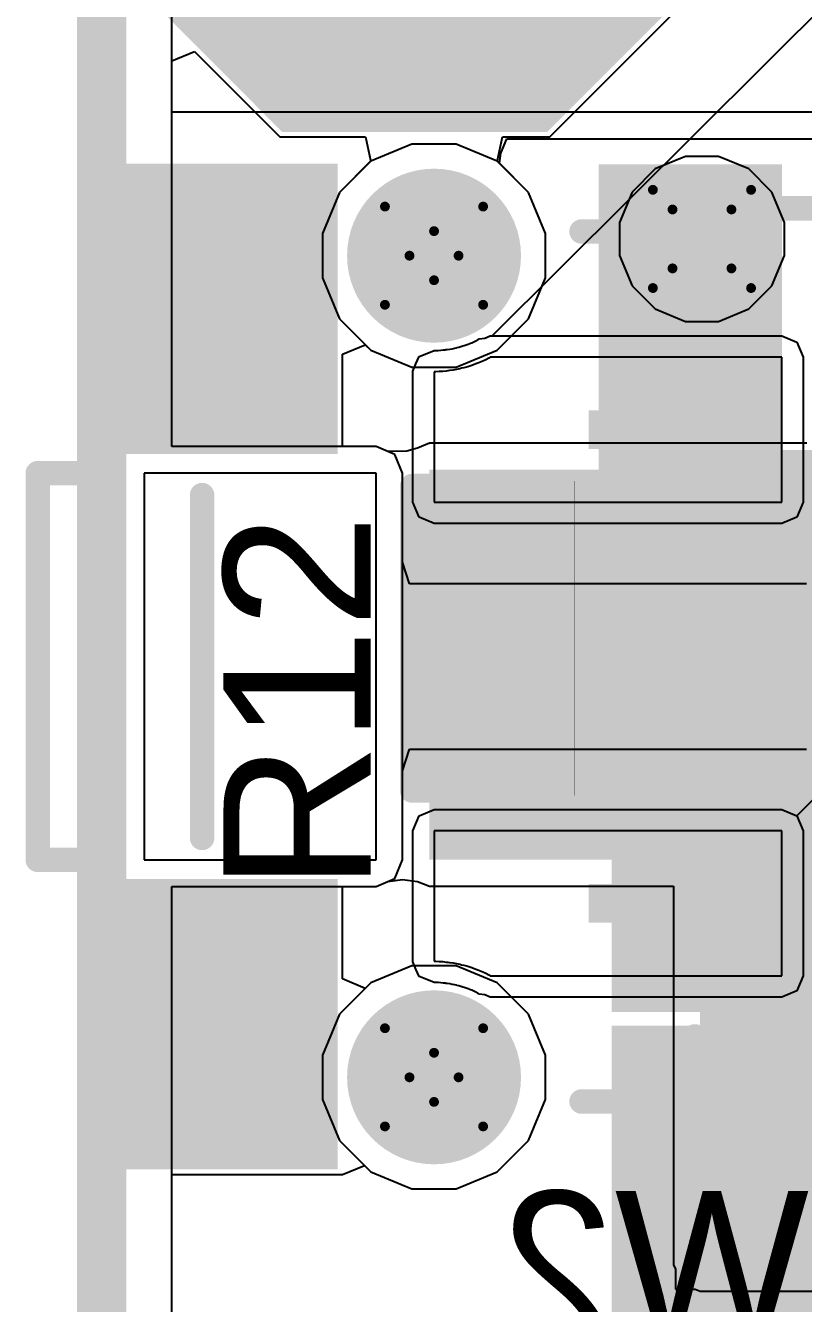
# Model space of a CAD drawing. Header units: inches. Extents: x -22 to 5433, y -13 to 5447.
# Drawn here: x -21.85 to -17.83, y 12.71 to 19.32 of the extents above; entities that cross this region are included whole.
import ezdxf

# ---------------------------------------------------------------- set-up
doc = ezdxf.new("R2010")
doc.units = ezdxf.units.IN
for name, color, linetype in [('Board_outline', 216, 'Continuous'), ('Bottom Layer', 5, 'Continuous'), ('Bottom Overlay', 54, 'Continuous'), ('Bottom Paste', 16, 'Continuous'), ('Bottom Solder', 6, 'Continuous'), ('Drill Drawing', 1, 'Continuous'), ('Ground', 16, 'Continuous'), ('Keep-Out Layer', 6, 'Continuous'), ('Multi-Layer', 9, 'Continuous'), ('Pad Holes', 156, 'Continuous'), ('Power', 76, 'Continuous'), ('Top Layer', 1, 'Continuous'), ('Top Overlay', 2, 'Continuous'), ('Top Paste', 8, 'Continuous'), ('Top Solder', 216, 'Continuous'), ('Via Holes', 16, 'Continuous')]:
    doc.layers.add(name, color=color, linetype=linetype)
doc.styles.add('Arial', font='', dxfattribs={"height": 0.2})
doc.styles.get('Arial').set_extended_font_data('Arial')

msp = doc.modelspace()

# ---------------------------------------------------------------- hatches: boundary and pattern name
at = {"layer": 'Bottom Layer'}
for points in [[(-19.2036, 21.4088), (-20.4736, 21.4088), (-21.1086, 20.7738), (-21.1086, 19.5038), (-20.4736, 18.8688), (-19.2036, 18.8688), (-18.5686, 19.5038), (-18.5686, 20.7738)], [(-18.8861, 16.8517), (-17.9387, 16.8517), (-17.9387, 18.5989), (-18.8861, 18.5989)], [(-21.2387, 17.2017), (-21.2387, 18.5017), (-20.3387, 18.5017), (-20.3387, 17.2017)], [(-18.9387, 17.1267), (-18.9387, 17.3267), (-18.7387, 17.3267), (-18.7387, 17.1267)], [(-18.9387, 17.1267), (-18.9387, 17.3267), (-18.7387, 17.3267), (-18.7387, 17.1267)], [(-19.7387, 15.7017), (-19.7387, 16.3017), (-17.9387, 16.3017), (-17.9387, 15.7017)], [(-18.9387, 14.6767), (-18.9387, 14.8767), (-18.7387, 14.8767), (-18.7387, 14.6767)], [(-18.9387, 14.6767), (-18.9387, 14.8767), (-18.7387, 14.8767), (-18.7387, 14.6767)], [(-20.3387, 14.8017), (-20.3387, 13.5017), (-21.2387, 13.5017), (-21.2387, 14.8017)]]:
    msp.add_hatch(color=5, dxfattribs=at).paths.add_polyline_path(points)
h = msp.add_hatch(color=5, dxfattribs=at)
edge = h.paths.add_edge_path()
edge.add_arc((-18.3524, 18.2134), 0.3, 0, 360)
at = {"layer": 'Bottom Paste'}
for points in [[(-21.2387, 17.2017), (-21.2387, 18.5017), (-20.3387, 18.5017), (-20.3387, 17.2017)], [(-19.7387, 15.7017), (-19.7387, 16.3017), (-17.9387, 16.3017), (-17.9387, 15.7017)], [(-20.3387, 14.8017), (-20.3387, 13.5017), (-21.2387, 13.5017), (-21.2387, 14.8017)]]:
    msp.add_hatch(color=16, dxfattribs=at).paths.add_polyline_path(points)
at = {"layer": 'Bottom Solder'}
for points in [[(-19.1528, 21.5104), (-20.5244, 21.5104), (-21.2102, 20.8246), (-21.2102, 19.453), (-20.5244, 18.7672), (-19.1528, 18.7672), (-18.467, 19.453), (-18.467, 20.8246)], [(-21.3403, 17.1001), (-21.3403, 18.6033), (-20.2371, 18.6033), (-20.2371, 17.1001)], [(-19.8403, 15.6001), (-19.8403, 16.4033), (-17.8371, 16.4033), (-17.8371, 15.6001)], [(-20.2371, 14.9033), (-20.2371, 13.4001), (-21.3403, 13.4001), (-21.3403, 14.9033)]]:
    msp.add_hatch(color=6, dxfattribs=at).paths.add_polyline_path(points)
h = msp.add_hatch(color=6, dxfattribs=at)
edge = h.paths.add_edge_path()
edge.add_arc((-19.7387, 18.1267), 0.1016, 0, 360)
h = msp.add_hatch(color=6, dxfattribs=at)
edge = h.paths.add_edge_path()
edge.add_arc((-19.7387, 13.8767), 0.1016, 0, 360)
at = {"layer": 'Ground'}
msp.add_hatch(color=16, dxfattribs=at).paths.add_polyline_path([(-19.2036, 21.4088), (-20.4736, 21.4088), (-21.1086, 20.7738), (-21.1086, 19.5038), (-20.4736, 18.8688), (-19.2036, 18.8688), (-18.5686, 19.5038), (-18.5686, 20.7738)])
h = msp.add_hatch(color=16, dxfattribs=at)
edge = h.paths.add_edge_path()
edge.add_arc((-18.3524, 18.2134), 0.3, 0, 360)
at = {"layer": 'Multi-Layer'}
msp.add_hatch(color=9, dxfattribs=at).paths.add_polyline_path([(-19.2036, 21.4088), (-20.4736, 21.4088), (-21.1086, 20.7738), (-21.1086, 19.5038), (-20.4736, 18.8688), (-19.2036, 18.8688), (-18.5686, 19.5038), (-18.5686, 20.7738)])
at = {"layer": 'Pad Holes'}
h = msp.add_hatch(color=7, dxfattribs=at)
edge = h.paths.add_edge_path()
edge.add_arc((-19.7387, 18.1267), 0.45, 0, 360)
h = msp.add_hatch(color=7, dxfattribs=at)
edge = h.paths.add_edge_path()
edge.add_arc((-19.7387, 13.8767), 0.45, 0, 360)
at = {"layer": 'Power'}
msp.add_hatch(color=76, dxfattribs=at).paths.add_polyline_path([(-19.2036, 21.4088), (-20.4736, 21.4088), (-21.1086, 20.7738), (-21.1086, 19.5038), (-20.4736, 18.8688), (-19.2036, 18.8688), (-18.5686, 19.5038), (-18.5686, 20.7738)])
h = msp.add_hatch(color=76, dxfattribs=at)
edge = h.paths.add_edge_path()
edge.add_arc((-18.3524, 18.2134), 0.3, 0, 360)
at = {"layer": 'Top Layer'}
for points in [[(-19.2036, 21.4088), (-20.4736, 21.4088), (-21.1086, 20.7738), (-21.1086, 19.5038), (-20.4736, 18.8688), (-19.2036, 18.8688), (-18.5686, 19.5038), (-18.5686, 20.7738)], [(-19.763, 16.0992), (-17.4195, 16.0992), (-17.4195, 17.0192), (-19.763, 17.0192)], [(-18.2395, 17.0192), (-17.4195, 17.0192), (-17.4195, 16.0992), (-18.2395, 16.0992)], [(-19.128, 16.3888), (-19.763, 16.3888), (-19.763, 16.846), (-19.128, 16.846)], [(-19.763, 15.0024), (-17.5632, 15.0024), (-17.5632, 15.9062), (-19.763, 15.9062)], [(-19.128, 15.449), (-19.763, 15.449), (-19.763, 15.9062), (-19.128, 15.9062)], [(-18.3625, 12.9074), (-17.5632, 12.9074), (-17.5632, 15.4524), (-18.3625, 15.4524)], [(-17.5625, 14.5524), (-18.3625, 14.5524), (-18.3625, 15.4524), (-17.5625, 15.4524)], [(-17.5632, 12.9074), (-18.3632, 12.9074), (-18.3632, 13.8074), (-17.5632, 13.8074)]]:
    msp.add_hatch(color=1, dxfattribs=at).paths.add_polyline_path(points)
h = msp.add_hatch(color=1, dxfattribs=at)
edge = h.paths.add_edge_path()
edge.add_arc((-18.3524, 18.2134), 0.3, 0, 360)
at = {"layer": 'Top Overlay'}
for points in [[(-18.8195, 15.485), (-17.7273, 15.485), (-17.7273, 15.7898), (-18.8195, 15.7898)], [(-18.8195, 14.4944), (-18.3877, 14.4944), (-18.3877, 15.5104), (-18.8195, 15.5104)], [(-18.8195, 14.215), (-17.7273, 14.215), (-17.7273, 14.5198), (-18.8195, 14.5198)], [(-18.8195, 13.8388), (-17.7273, 13.8388), (-17.7273, 14.1436), (-18.8195, 14.1436)], [(-18.8195, 12.8482), (-18.3877, 12.8482), (-18.3877, 13.8642), (-18.8195, 13.8642)], [(-18.8195, 12.5688), (-17.7273, 12.5688), (-17.7273, 12.8736), (-18.8195, 12.8736)]]:
    msp.add_hatch(color=2, dxfattribs=at).paths.add_polyline_path(points)
at = {"layer": 'Top Paste'}
for points in [[(-18.2395, 17.0192), (-17.4195, 17.0192), (-17.4195, 16.0992), (-18.2395, 16.0992)], [(-19.128, 16.3888), (-19.763, 16.3888), (-19.763, 16.846), (-19.128, 16.846)], [(-19.128, 15.449), (-19.763, 15.449), (-19.763, 15.9062), (-19.128, 15.9062)], [(-17.5625, 14.5524), (-18.3625, 14.5524), (-18.3625, 15.4524), (-17.5625, 15.4524)], [(-17.5632, 12.9074), (-18.3632, 12.9074), (-18.3632, 13.8074), (-17.5632, 13.8074)]]:
    msp.add_hatch(color=8, dxfattribs=at).paths.add_polyline_path(points)
at = {"layer": 'Top Solder'}
for points in [[(-19.1528, 21.5104), (-20.5244, 21.5104), (-21.2102, 20.8246), (-21.2102, 19.453), (-20.5244, 18.7672), (-19.1528, 18.7672), (-18.467, 19.453), (-18.467, 20.8246)], [(-18.3411, 17.1208), (-17.3179, 17.1208), (-17.3179, 15.9976), (-18.3411, 15.9976)], [(-19.073, 16.3338), (-19.818, 16.3338), (-19.818, 16.901), (-19.073, 16.901)], [(-19.073, 15.394), (-19.818, 15.394), (-19.818, 15.9612), (-19.073, 15.9612)], [(-17.5075, 14.4974), (-18.4175, 14.4974), (-18.4175, 15.5074), (-17.5075, 15.5074)], [(-17.5082, 12.8524), (-18.4182, 12.8524), (-18.4182, 13.8624), (-17.5082, 13.8624)]]:
    msp.add_hatch(color=216, dxfattribs=at).paths.add_polyline_path(points)
h = msp.add_hatch(color=216, dxfattribs=at)
edge = h.paths.add_edge_path()
edge.add_arc((-19.7387, 18.1267), 0.1016, 0, 360)
h = msp.add_hatch(color=216, dxfattribs=at)
edge = h.paths.add_edge_path()
edge.add_arc((-19.7387, 13.8767), 0.1016, 0, 360)
at = {"layer": 'Via Holes'}
h = msp.add_hatch(color=7, dxfattribs=at)
edge = h.paths.add_edge_path()
edge.add_arc((-18.3524, 18.2134), 0.15, 0, 360)

# ---------------------------------------------------------------- linework, layer by layer
at = {"layer": 'Board_outline'}
msp.add_lwpolyline([(-21.4584, -2.0049, 0.254, 0.254, 0), (-21.4584, 32.9924, 0.254, 0.254, 0)], format="xyseb", dxfattribs=at)
msp.add_lwpolyline([(-21.4584, -2.0049, 0.254, 0.254, 0), (-21.4584, 32.9924, 0.254, 0.254, 0)], format="xyseb", dxfattribs=at)
at = {"layer": 'Bottom Layer'}
for p, q in [((-21.0958, 18.8688), (-21.0958, 21.7644)), ((-16.8816, 18.8688), (-21.0958, 18.8688)), ((-19.3936, 18.6577), (-19.3615, 18.7314)), ((-19.3615, 18.7314), (-17.0191, 18.7314)), ((-19.4004, 18.6044), (-19.3936, 18.6577)), ((-19.2496, 18.4535), (-19.4004, 18.6044)), ((-19.1617, 18.2415), (-19.2496, 18.4535)), ((-19.1617, 18.0119), (-19.1617, 18.2415)), ((-19.2496, 17.7998), (-19.1617, 18.0119)), ((-19.4119, 17.6375), (-19.2496, 17.7998)), ((-20.2117, 17.6177), (-20.0944, 17.6664)), ((-20.0944, 17.6664), (-20.0656, 17.6375)), ((-20.2117, 17.1391), (-20.2117, 17.6177)), ((-20.0656, 17.6375), (-19.8535, 17.5497)), ((-19.624, 17.5497), (-19.4119, 17.6375)), ((-19.4712, 17.5887), (-19.487, 17.581)), ((-19.4558, 17.5972), (-19.4712, 17.5887)), ((-19.4483, 17.6017), (-19.4558, 17.5972)), ((-19.4387, 17.6017), (-19.4483, 17.6017)), ((-17.9387, 17.6017), (-19.4387, 17.6017)), ((-17.9387, 16.8517), (-17.9387, 17.6017)), ((-19.8535, 17.5497), (-19.624, 17.5497)), ((-19.7298, 17.5265), (-19.7387, 17.5267)), ((-19.7387, 17.5267), (-19.7387, 16.8517)), ((-19.7118, 17.5269), (-19.7298, 17.5265)), ((-19.6939, 17.5281), (-19.7118, 17.5269)), ((-19.6761, 17.5302), (-19.6939, 17.5281)), ((-19.6673, 17.5316), (-19.6761, 17.5302)), ((-19.6583, 17.5324), (-19.6673, 17.5316)), ((-19.6673, 17.5316), (-19.6673, 17.5316)), ((-19.6403, 17.5347), (-19.6583, 17.5324)), ((-19.6225, 17.5379), (-19.6403, 17.5347)), ((-19.6049, 17.542), (-19.6225, 17.5379)), ((-19.5961, 17.5443), (-19.6049, 17.542)), ((-19.5853, 17.5467), (-19.5961, 17.5443)), ((-19.5637, 17.5524), (-19.5853, 17.5467)), ((-19.5425, 17.5591), (-19.5637, 17.5524)), ((-19.5217, 17.5668), (-19.5425, 17.5591)), ((-19.5114, 17.571), (-19.5217, 17.5668)), ((-19.5032, 17.5742), (-19.5114, 17.571)), ((-19.487, 17.581), (-19.5032, 17.5742)), ((-20.0387, 17.1391), (-20.2117, 17.1391)), ((-19.9415, 17.0989), (-20.0387, 17.1391)), ((-19.9013, 17.0017), (-19.9415, 17.0989)), ((-19.9013, 16.541), (-19.9013, 17.0017)), ((-19.7387, 16.8517), (-17.9387, 16.8517)), ((-19.8657, 16.4287), (-19.9013, 16.541)), ((-17.8117, 16.4287), (-19.8657, 16.4287)), ((-19.9013, 15.4624), (-19.8657, 15.5747)), ((-19.8657, 15.5747), (-17.8117, 15.5747)), ((-19.9013, 15.0017), (-19.9013, 15.4624)), ((-17.9387, 15.1517), (-19.7387, 15.1517)), ((-19.7387, 15.1517), (-19.7387, 14.4767)), ((-17.9387, 14.4017), (-17.9387, 15.1517)), ((-19.9415, 14.9045), (-19.9013, 15.0017)), ((-20.0387, 14.8642), (-19.9415, 14.9045)), ((-20.2117, 14.3856), (-20.2117, 14.8642)), ((-20.2117, 14.8642), (-20.0387, 14.8642)), ((-19.7387, 14.4767), (-19.7298, 14.4768)), ((-19.7298, 14.4768), (-19.7118, 14.4765)), ((-19.7118, 14.4765), (-19.6939, 14.4753)), ((-19.8535, 14.4537), (-20.0656, 14.3658)), ((-19.624, 14.4537), (-19.8535, 14.4537)), ((-19.6939, 14.4753), (-19.6761, 14.4732)), ((-19.6761, 14.4732), (-19.6673, 14.4718)), ((-19.6673, 14.4718), (-19.6673, 14.4718)), ((-19.6673, 14.4718), (-19.6583, 14.471)), ((-19.6583, 14.471), (-19.6403, 14.4687)), ((-19.6403, 14.4687), (-19.6225, 14.4655)), ((-19.4119, 14.3658), (-19.624, 14.4537)), ((-19.6225, 14.4655), (-19.6049, 14.4614)), ((-19.6049, 14.4614), (-19.5961, 14.459)), ((-19.5961, 14.459), (-19.5853, 14.4566)), ((-19.5853, 14.4566), (-19.5637, 14.451)), ((-19.5637, 14.451), (-19.5425, 14.4443)), ((-19.5425, 14.4443), (-19.5217, 14.4366)), ((-19.5217, 14.4366), (-19.5114, 14.4323)), ((-19.5114, 14.4323), (-19.5032, 14.4292)), ((-19.5032, 14.4292), (-19.487, 14.4224)), ((-19.487, 14.4224), (-19.4712, 14.4147)), ((-19.4712, 14.4147), (-19.4558, 14.4062)), ((-20.0944, 14.337), (-20.2117, 14.3856)), ((-20.0656, 14.3658), (-20.0944, 14.337)), ((-19.4558, 14.4062), (-19.4483, 14.4017)), ((-19.4483, 14.4017), (-19.4387, 14.4017)), ((-19.4387, 14.4017), (-17.9387, 14.4017)), ((-19.2496, 14.2035), (-19.4119, 14.3658)), ((-19.1617, 13.9915), (-19.2496, 14.2035)), ((-19.1617, 13.7619), (-19.1617, 13.9915)), ((-19.2496, 13.5498), (-19.1617, 13.7619)), ((-19.4119, 13.3875), (-19.2496, 13.5498)), ((-20.2117, 13.3747), (-20.0993, 13.4213)), ((-20.0993, 13.4213), (-20.0656, 13.3875)), ((-21.0958, -2.005), (-21.0958, 13.3747)), ((-21.0958, 13.3747), (-20.2117, 13.3747)), ((-20.2117, 13.3747), (-20.2117, 13.3747)), ((-20.0656, 13.3875), (-19.8535, 13.2997)), ((-19.624, 13.2997), (-19.4119, 13.3875)), ((-19.8535, 13.2997), (-19.624, 13.2997))]:
    msp.add_line(p, q, dxfattribs=at)
msp.add_lwpolyline([(-18.8387, 16.0017, 0.2032, 0.2032, 0), (-17.6296, 16.0017, 0.2032, 0.2032, 0)], format="xyseb", dxfattribs=at)
msp.add_lwpolyline([(-18.8895, 16.0017, 0.1016, 0.1016, 1), (-18.7879, 16.0017, 0.1016, 0.1016, 1)], format="xyseb", close=True, dxfattribs=at)
at = {"layer": 'Bottom Overlay'}
for points in [[(-18.9752, 18.2517, 0.127, 0.127, 0), (-18.3887, 18.2517, 0.127, 0.127, 0)], [(-18.3887, 17.9152, 0.127, 0.127, 0), (-18.3887, 18.2517, 0.127, 0.127, 0)], [(-21.7887, 15.0017, 0.127, 0.127, 0), (-21.7887, 17.0017, 0.127, 0.127, 0)], [(-21.7887, 17.0017, 0.127, 0.127, 0), (-21.5522, 17.0017, 0.127, 0.127, 0)], [(-20.9387, 15.1152, 0.127, 0.127, 0), (-20.9387, 16.8882, 0.127, 0.127, 0)], [(-21.7887, 15.0017, 0.127, 0.127, 0), (-21.5522, 15.0017, 0.127, 0.127, 0)], [(-18.3887, 13.7517, 0.127, 0.127, 0), (-18.3887, 14.0882, 0.127, 0.127, 0)], [(-18.9752, 13.7517, 0.127, 0.127, 0), (-18.3887, 13.7517, 0.127, 0.127, 0)]]:
    msp.add_lwpolyline(points, format="xyseb", dxfattribs=at)
for points in [[(-19.007, 18.2517, 0.0635, 0.0635, 1), (-18.9435, 18.2517, 0.0635, 0.0635, 1)], [(-18.4205, 18.2517, 0.0635, 0.0635, 1), (-18.357, 18.2517, 0.0635, 0.0635, 1)], [(-18.4205, 18.2517, 0.0635, 0.0635, 1), (-18.357, 18.2517, 0.0635, 0.0635, 1)], [(-18.4205, 17.9152, 0.0635, 0.0635, 1), (-18.357, 17.9152, 0.0635, 0.0635, 1)], [(-21.8205, 17.0017, 0.0635, 0.0635, 1), (-21.757, 17.0017, 0.0635, 0.0635, 1)], [(-21.8205, 17.0017, 0.0635, 0.0635, 1), (-21.757, 17.0017, 0.0635, 0.0635, 1)], [(-21.584, 17.0017, 0.0635, 0.0635, 1), (-21.5205, 17.0017, 0.0635, 0.0635, 1)], [(-20.9705, 16.8882, 0.0635, 0.0635, 1), (-20.907, 16.8882, 0.0635, 0.0635, 1)], [(-20.9705, 15.1152, 0.0635, 0.0635, 1), (-20.907, 15.1152, 0.0635, 0.0635, 1)], [(-21.8205, 15.0017, 0.0635, 0.0635, 1), (-21.757, 15.0017, 0.0635, 0.0635, 1)], [(-21.8205, 15.0017, 0.0635, 0.0635, 1), (-21.757, 15.0017, 0.0635, 0.0635, 1)], [(-21.584, 15.0017, 0.0635, 0.0635, 1), (-21.5205, 15.0017, 0.0635, 0.0635, 1)], [(-18.0103, 14.0967, 0.254, 0.254, 1), (-18.1119, 14.0967, 0.254, 0.254, 1)], [(-18.1754, 14.0967, 0.127, 0.127, 1), (-18.0484, 14.0967, 0.127, 0.127, 1)], [(-18.0738, 14.0967, 0.127, 0.127, 1), (-17.9468, 14.0967, 0.127, 0.127, 1)], [(-18.4205, 14.0882, 0.0635, 0.0635, 1), (-18.357, 14.0882, 0.0635, 0.0635, 1)], [(-19.007, 13.7517, 0.0635, 0.0635, 1), (-18.9435, 13.7517, 0.0635, 0.0635, 1)], [(-18.4205, 13.7517, 0.0635, 0.0635, 1), (-18.357, 13.7517, 0.0635, 0.0635, 1)], [(-18.4205, 13.7517, 0.0635, 0.0635, 1), (-18.357, 13.7517, 0.0635, 0.0635, 1)]]:
    msp.add_lwpolyline(points, format="xyseb", close=True, dxfattribs=at)
at = {"layer": 'Bottom Solder'}
for p, q in [((-19.4386, 17.7117), (5432.8521, 5447.4931)), ((-17.861, 15.2294), (5432.8521, 5447.4931)), ((-19.6446, 17.6457), (-19.6316, 17.6487)), ((-19.6316, 17.6487), (-19.6248, 17.6505)), ((-19.6248, 17.6505), (-19.6221, 17.6502)), ((-19.6221, 17.6502), (-19.62, 17.6517)), ((-19.62, 17.6517), (-19.6111, 17.6537)), ((-19.6111, 17.6537), (-19.5942, 17.6581)), ((-19.5942, 17.6581), (-19.5782, 17.6631)), ((-19.5782, 17.6631), (-19.5618, 17.6692)), ((-19.5618, 17.6692), (-19.5534, 17.6727)), ((-19.5534, 17.6727), (-19.5516, 17.6727)), ((-19.5516, 17.6727), (-19.5502, 17.674)), ((-19.5502, 17.674), (-19.544, 17.6763)), ((-19.544, 17.6763), (-19.5325, 17.6812)), ((-19.5325, 17.6812), (-19.5217, 17.6864)), ((-19.5217, 17.6864), (-19.5108, 17.6924)), ((-19.5108, 17.6924), (-19.505, 17.6959)), ((-19.505, 17.6959), (-19.4756, 17.7003)), ((-19.4756, 17.7003), (-19.4481, 17.7117)), ((-19.4481, 17.7117), (-19.4386, 17.7117)), ((-19.4386, 17.7117), (-17.9387, 17.7117)), ((-17.9387, 17.7117), (-17.861, 17.6794)), ((-17.861, 17.6794), (-17.8288, 17.6017)), ((-19.8322, 17.5665), (-19.8165, 17.6044)), ((-19.8165, 17.6044), (-19.8155, 17.6048)), ((-19.8155, 17.6048), (-19.8151, 17.6058)), ((-19.8151, 17.6058), (-19.7767, 17.6209)), ((-19.7767, 17.6209), (-19.7387, 17.6367)), ((-19.7387, 17.6367), (-19.7377, 17.6362)), ((-19.7377, 17.6362), (-19.7368, 17.6366)), ((-19.7368, 17.6366), (-19.7299, 17.6365)), ((-19.7299, 17.6365), (-19.7167, 17.6368)), ((-19.7167, 17.6368), (-19.7042, 17.6376)), ((-19.7042, 17.6376), (-19.6911, 17.6392)), ((-19.6911, 17.6392), (-19.6843, 17.6402)), ((-19.6843, 17.6402), (-19.6806, 17.6393)), ((-19.6806, 17.6393), (-19.6772, 17.6411)), ((-19.6772, 17.6411), (-19.6702, 17.6417)), ((-19.6702, 17.6417), (-19.657, 17.6434)), ((-19.657, 17.6434), (-19.6446, 17.6457)), ((-17.8288, 17.6017), (-17.8288, 16.8517)), ((-19.8487, 17.5286), (-19.8322, 17.5665)), ((-19.8483, 17.5277), (-19.8487, 17.5286)), ((-19.8487, 17.5267), (-19.8483, 17.5277)), ((-19.8487, 16.8517), (-19.8487, 17.5267)), ((-19.8165, 16.7739), (-19.8487, 16.8517)), ((-17.8288, 16.8517), (-17.861, 16.7739)), ((-19.7387, 16.7417), (-19.8165, 16.7739)), ((-17.9387, 16.7417), (-19.7387, 16.7417)), ((-17.861, 16.7739), (-17.9387, 16.7417)), ((-19.8487, 15.1517), (-19.8165, 15.2294)), ((-19.8165, 15.2294), (-19.7387, 15.2617)), ((-19.7387, 15.2617), (-17.9387, 15.2617)), ((-17.9387, 15.2617), (-17.861, 15.2294)), ((-17.861, 15.2294), (-17.8288, 15.1517)), ((-19.8487, 14.4767), (-19.8487, 15.1517)), ((-17.8288, 15.1517), (-17.8288, 14.4017)), ((-19.8483, 14.4757), (-19.8487, 14.4767)), ((-19.8487, 14.4747), (-19.8483, 14.4757)), ((-19.8322, 14.4369), (-19.8487, 14.4747)), ((-19.8165, 14.3989), (-19.8322, 14.4369)), ((-19.8155, 14.3985), (-19.8165, 14.3989)), ((-19.8151, 14.3975), (-19.8155, 14.3985)), ((-19.7767, 14.3825), (-19.8151, 14.3975)), ((-19.7387, 14.3667), (-19.7767, 14.3825)), ((-19.7377, 14.3671), (-19.7387, 14.3667)), ((-19.7368, 14.3667), (-19.7377, 14.3671)), ((-19.7299, 14.3668), (-19.7368, 14.3667)), ((-19.7167, 14.3666), (-19.7299, 14.3668)), ((-19.7042, 14.3657), (-19.7167, 14.3666)), ((-19.6911, 14.3642), (-19.7042, 14.3657)), ((-19.6843, 14.3631), (-19.6911, 14.3642)), ((-19.6806, 14.364), (-19.6843, 14.3631)), ((-19.6772, 14.3623), (-19.6806, 14.364)), ((-19.6702, 14.3616), (-19.6772, 14.3623)), ((-19.657, 14.3599), (-19.6702, 14.3616)), ((-19.6446, 14.3577), (-19.657, 14.3599)), ((-19.6316, 14.3547), (-19.6446, 14.3577)), ((-19.6248, 14.3529), (-19.6316, 14.3547)), ((-19.6221, 14.3532), (-19.6248, 14.3529)), ((-19.62, 14.3517), (-19.6221, 14.3532)), ((-19.6111, 14.3497), (-19.62, 14.3517)), ((-19.5942, 14.3453), (-19.6111, 14.3497)), ((-19.5782, 14.3402), (-19.5942, 14.3453)), ((-17.8288, 14.4017), (-17.861, 14.3239)), ((-19.5618, 14.3342), (-19.5782, 14.3402)), ((-19.5534, 14.3307), (-19.5618, 14.3342)), ((-19.5516, 14.3307), (-19.5534, 14.3307)), ((-19.5502, 14.3294), (-19.5516, 14.3307)), ((-19.544, 14.3271), (-19.5502, 14.3294)), ((-19.5325, 14.3222), (-19.544, 14.3271)), ((-19.5217, 14.317), (-19.5325, 14.3222)), ((-19.5108, 14.3109), (-19.5217, 14.317)), ((-19.505, 14.3075), (-19.5108, 14.3109)), ((-19.4756, 14.303), (-19.505, 14.3075)), ((-19.4481, 14.2917), (-19.4756, 14.303)), ((-19.4386, 14.2917), (-19.4481, 14.2917)), ((-17.9387, 14.2917), (-19.4386, 14.2917)), ((-17.861, 14.3239), (-17.9387, 14.2917))]:
    msp.add_line(p, q, dxfattribs=at)
at = {"layer": 'Drill Drawing'}
for points in [[(-18.6064, 18.4674, 0.0508, 0.0508, 0), (-18.0984, 18.4674, 0.0508, 0.0508, 0)], [(-18.6064, 17.9594, 0.0508, 0.0508, 0), (-18.6064, 18.4674, 0.0508, 0.0508, 0)], [(-18.0984, 17.9594, 0.0508, 0.0508, 0), (-18.0984, 18.4674, 0.0508, 0.0508, 0)], [(-19.9927, 18.3807, 0.0508, 0.0508, 0), (-19.7387, 18.2537, 0.0508, 0.0508, 0)], [(-19.9927, 18.3807, 0.0508, 0.0508, 0), (-19.8657, 18.1267, 0.0508, 0.0508, 0)], [(-19.7387, 18.2537, 0.0508, 0.0508, 0), (-19.4847, 18.3807, 0.0508, 0.0508, 0)], [(-19.6117, 18.1267, 0.0508, 0.0508, 0), (-19.4847, 18.3807, 0.0508, 0.0508, 0)], [(-18.5048, 18.3658, 0.0508, 0.0508, 0), (-18.2, 18.3658, 0.0508, 0.0508, 0)], [(-18.5048, 18.061, 0.0508, 0.0508, 0), (-18.5048, 18.3658, 0.0508, 0.0508, 0)], [(-18.2, 18.061, 0.0508, 0.0508, 0), (-18.2, 18.3658, 0.0508, 0.0508, 0)], [(-19.9927, 17.8727, 0.0508, 0.0508, 0), (-19.8657, 18.1267, 0.0508, 0.0508, 0)], [(-19.6117, 18.1267, 0.0508, 0.0508, 0), (-19.4847, 17.8727, 0.0508, 0.0508, 0)], [(-18.5048, 18.061, 0.0508, 0.0508, 0), (-18.2, 18.061, 0.0508, 0.0508, 0)], [(-19.9927, 17.8727, 0.0508, 0.0508, 0), (-19.7387, 17.9997, 0.0508, 0.0508, 0)], [(-19.7387, 17.9997, 0.0508, 0.0508, 0), (-19.4847, 17.8727, 0.0508, 0.0508, 0)], [(-18.6064, 17.9594, 0.0508, 0.0508, 0), (-18.0984, 17.9594, 0.0508, 0.0508, 0)], [(-19.9927, 14.1307, 0.0508, 0.0508, 0), (-19.7387, 14.0037, 0.0508, 0.0508, 0)], [(-19.9927, 14.1307, 0.0508, 0.0508, 0), (-19.8657, 13.8767, 0.0508, 0.0508, 0)], [(-19.7387, 14.0037, 0.0508, 0.0508, 0), (-19.4847, 14.1307, 0.0508, 0.0508, 0)], [(-19.6117, 13.8767, 0.0508, 0.0508, 0), (-19.4847, 14.1307, 0.0508, 0.0508, 0)], [(-19.9927, 13.6227, 0.0508, 0.0508, 0), (-19.8657, 13.8767, 0.0508, 0.0508, 0)], [(-19.6117, 13.8767, 0.0508, 0.0508, 0), (-19.4847, 13.6227, 0.0508, 0.0508, 0)], [(-19.9927, 13.6227, 0.0508, 0.0508, 0), (-19.7387, 13.7497, 0.0508, 0.0508, 0)], [(-19.7387, 13.7497, 0.0508, 0.0508, 0), (-19.4847, 13.6227, 0.0508, 0.0508, 0)]]:
    msp.add_lwpolyline(points, format="xyseb", dxfattribs=at)
for points in [[(-18.6191, 18.4674, 0.0254, 0.0254, 1), (-18.5937, 18.4674, 0.0254, 0.0254, 1)], [(-18.6191, 18.4674, 0.0254, 0.0254, 1), (-18.5937, 18.4674, 0.0254, 0.0254, 1)], [(-18.1111, 18.4674, 0.0254, 0.0254, 1), (-18.0857, 18.4674, 0.0254, 0.0254, 1)], [(-18.1111, 18.4674, 0.0254, 0.0254, 1), (-18.0857, 18.4674, 0.0254, 0.0254, 1)], [(-20.0054, 18.3807, 0.0254, 0.0254, 1), (-19.98, 18.3807, 0.0254, 0.0254, 1)], [(-20.0054, 18.3807, 0.0254, 0.0254, 1), (-19.98, 18.3807, 0.0254, 0.0254, 1)], [(-19.4974, 18.3807, 0.0254, 0.0254, 1), (-19.472, 18.3807, 0.0254, 0.0254, 1)], [(-19.4974, 18.3807, 0.0254, 0.0254, 1), (-19.472, 18.3807, 0.0254, 0.0254, 1)], [(-18.5175, 18.3658, 0.0254, 0.0254, 1), (-18.4921, 18.3658, 0.0254, 0.0254, 1)], [(-18.5175, 18.3658, 0.0254, 0.0254, 1), (-18.4921, 18.3658, 0.0254, 0.0254, 1)], [(-18.2127, 18.3658, 0.0254, 0.0254, 1), (-18.1873, 18.3658, 0.0254, 0.0254, 1)], [(-18.2127, 18.3658, 0.0254, 0.0254, 1), (-18.1873, 18.3658, 0.0254, 0.0254, 1)], [(-19.7514, 18.2537, 0.0254, 0.0254, 1), (-19.726, 18.2537, 0.0254, 0.0254, 1)], [(-19.7514, 18.2537, 0.0254, 0.0254, 1), (-19.726, 18.2537, 0.0254, 0.0254, 1)], [(-19.8784, 18.1267, 0.0254, 0.0254, 1), (-19.853, 18.1267, 0.0254, 0.0254, 1)], [(-19.8784, 18.1267, 0.0254, 0.0254, 1), (-19.853, 18.1267, 0.0254, 0.0254, 1)], [(-19.6244, 18.1267, 0.0254, 0.0254, 1), (-19.599, 18.1267, 0.0254, 0.0254, 1)], [(-19.6244, 18.1267, 0.0254, 0.0254, 1), (-19.599, 18.1267, 0.0254, 0.0254, 1)], [(-18.5175, 18.061, 0.0254, 0.0254, 1), (-18.4921, 18.061, 0.0254, 0.0254, 1)], [(-18.5175, 18.061, 0.0254, 0.0254, 1), (-18.4921, 18.061, 0.0254, 0.0254, 1)], [(-18.2127, 18.061, 0.0254, 0.0254, 1), (-18.1873, 18.061, 0.0254, 0.0254, 1)], [(-18.2127, 18.061, 0.0254, 0.0254, 1), (-18.1873, 18.061, 0.0254, 0.0254, 1)], [(-19.7514, 17.9997, 0.0254, 0.0254, 1), (-19.726, 17.9997, 0.0254, 0.0254, 1)], [(-19.7514, 17.9997, 0.0254, 0.0254, 1), (-19.726, 17.9997, 0.0254, 0.0254, 1)], [(-18.6191, 17.9594, 0.0254, 0.0254, 1), (-18.5937, 17.9594, 0.0254, 0.0254, 1)], [(-18.6191, 17.9594, 0.0254, 0.0254, 1), (-18.5937, 17.9594, 0.0254, 0.0254, 1)], [(-18.1111, 17.9594, 0.0254, 0.0254, 1), (-18.0857, 17.9594, 0.0254, 0.0254, 1)], [(-18.1111, 17.9594, 0.0254, 0.0254, 1), (-18.0857, 17.9594, 0.0254, 0.0254, 1)], [(-20.0054, 17.8727, 0.0254, 0.0254, 1), (-19.98, 17.8727, 0.0254, 0.0254, 1)], [(-20.0054, 17.8727, 0.0254, 0.0254, 1), (-19.98, 17.8727, 0.0254, 0.0254, 1)], [(-19.4974, 17.8727, 0.0254, 0.0254, 1), (-19.472, 17.8727, 0.0254, 0.0254, 1)], [(-19.4974, 17.8727, 0.0254, 0.0254, 1), (-19.472, 17.8727, 0.0254, 0.0254, 1)], [(-20.0054, 14.1307, 0.0254, 0.0254, 1), (-19.98, 14.1307, 0.0254, 0.0254, 1)], [(-20.0054, 14.1307, 0.0254, 0.0254, 1), (-19.98, 14.1307, 0.0254, 0.0254, 1)], [(-19.4974, 14.1307, 0.0254, 0.0254, 1), (-19.472, 14.1307, 0.0254, 0.0254, 1)], [(-19.4974, 14.1307, 0.0254, 0.0254, 1), (-19.472, 14.1307, 0.0254, 0.0254, 1)], [(-19.7514, 14.0037, 0.0254, 0.0254, 1), (-19.726, 14.0037, 0.0254, 0.0254, 1)], [(-19.7514, 14.0037, 0.0254, 0.0254, 1), (-19.726, 14.0037, 0.0254, 0.0254, 1)], [(-19.8784, 13.8767, 0.0254, 0.0254, 1), (-19.853, 13.8767, 0.0254, 0.0254, 1)], [(-19.8784, 13.8767, 0.0254, 0.0254, 1), (-19.853, 13.8767, 0.0254, 0.0254, 1)], [(-19.6244, 13.8767, 0.0254, 0.0254, 1), (-19.599, 13.8767, 0.0254, 0.0254, 1)], [(-19.6244, 13.8767, 0.0254, 0.0254, 1), (-19.599, 13.8767, 0.0254, 0.0254, 1)], [(-19.7514, 13.7497, 0.0254, 0.0254, 1), (-19.726, 13.7497, 0.0254, 0.0254, 1)], [(-19.7514, 13.7497, 0.0254, 0.0254, 1), (-19.726, 13.7497, 0.0254, 0.0254, 1)], [(-20.0054, 13.6227, 0.0254, 0.0254, 1), (-19.98, 13.6227, 0.0254, 0.0254, 1)], [(-20.0054, 13.6227, 0.0254, 0.0254, 1), (-19.98, 13.6227, 0.0254, 0.0254, 1)], [(-19.4974, 13.6227, 0.0254, 0.0254, 1), (-19.472, 13.6227, 0.0254, 0.0254, 1)], [(-19.4974, 13.6227, 0.0254, 0.0254, 1), (-19.472, 13.6227, 0.0254, 0.0254, 1)]]:
    msp.add_lwpolyline(points, format="xyseb", close=True, dxfattribs=at)
at = {"layer": 'Ground'}
for p, q in [((-19.1401, 18.7418), (-18.4416, 19.4403)), ((-21.0958, 19.1346), (-20.9785, 19.1832)), ((-20.9785, 19.1832), (-20.5371, 18.7418)), ((-21.0958, 17.1391), (-21.0958, 19.1346)), ((-20.5371, 18.7418), (-20.0932, 18.7418)), ((-20.0932, 18.7418), (-20.0666, 18.6206)), ((-19.4108, 18.6206), (-19.3842, 18.7418)), ((-19.3842, 18.7418), (-19.1401, 18.7418)), ((-20.0666, 18.6148), (-20.2279, 18.4535)), ((-20.0666, 18.6206), (-20.0666, 18.6148)), ((-19.4109, 18.6148), (-19.4108, 18.6206)), ((-19.2496, 18.4535), (-19.4109, 18.6148)), ((-20.2279, 18.4535), (-20.3157, 18.2415)), ((-19.1617, 18.2415), (-19.2496, 18.4535)), ((-20.3157, 18.2415), (-20.3157, 18.0119)), ((-19.1617, 18.0119), (-19.1617, 18.2415)), ((-20.3157, 18.0119), (-20.2279, 17.7998)), ((-19.2496, 17.7998), (-19.1617, 18.0119)), ((-20.2279, 17.7998), (-20.0656, 17.6375)), ((-19.4119, 17.6375), (-19.2496, 17.7998)), ((-20.0656, 17.6375), (-19.8535, 17.5497)), ((-19.624, 17.5497), (-19.4119, 17.6375)), ((-19.8535, 17.5497), (-19.624, 17.5497)), ((-20.0387, 17.1391), (-21.0958, 17.1391)), ((-19.9415, 17.0989), (-20.0387, 17.1391)), ((-19.9013, 17.0017), (-19.9415, 17.0989)), ((-19.9013, 15.0017), (-19.9013, 17.0017)), ((-19.9415, 14.9045), (-19.9013, 15.0017)), ((-20.0387, 14.8642), (-19.9415, 14.9045)), ((-21.0958, -2.005), (-21.0958, 14.8642)), ((-21.0958, 14.8642), (-20.0387, 14.8642)), ((-19.8535, 14.4537), (-20.0656, 14.3658)), ((-19.624, 14.4537), (-19.8535, 14.4537)), ((-19.4119, 14.3658), (-19.624, 14.4537)), ((-20.0656, 14.3658), (-20.2279, 14.2035)), ((-19.2496, 14.2035), (-19.4119, 14.3658)), ((-20.2279, 14.2035), (-20.3157, 13.9915)), ((-19.1617, 13.9915), (-19.2496, 14.2035)), ((-20.3157, 13.9915), (-20.3157, 13.7619)), ((-19.1617, 13.7619), (-19.1617, 13.9915)), ((-20.3157, 13.7619), (-20.2279, 13.5498)), ((-19.2496, 13.5498), (-19.1617, 13.7619)), ((-20.2279, 13.5498), (-20.0656, 13.3875)), ((-19.4119, 13.3875), (-19.2496, 13.5498)), ((-20.0656, 13.3875), (-19.8535, 13.2997)), ((-19.624, 13.2997), (-19.4119, 13.3875)), ((-19.8535, 13.2997), (-19.624, 13.2997))]:
    msp.add_line(p, q, dxfattribs=at)
at = {"layer": 'Keep-Out Layer'}
for p, q in [((-20.0387, 17.0017), (-21.2387, 17.0017)), ((-21.2387, 17.0017), (-21.2387, 15.0017)), ((-20.0387, 15.0017), (-20.0387, 17.0017)), ((-21.2387, 15.0017), (-20.0387, 15.0017))]:
    msp.add_line(p, q, dxfattribs=at)
at = {"layer": 'Power'}
for p, q in [((-21.0958, 17.1391), (-21.0958, 22.1488)), ((-19.8535, 18.7037), (-20.0656, 18.6158)), ((-19.624, 18.7037), (-19.8535, 18.7037)), ((-19.4119, 18.6158), (-19.624, 18.7037)), ((-18.4374, 18.6404), (-18.5943, 18.5754)), ((-18.2675, 18.6404), (-18.4374, 18.6404)), ((-18.1106, 18.5754), (-18.2675, 18.6404)), ((-20.0656, 18.6158), (-20.2279, 18.4535)), ((-19.2496, 18.4535), (-19.4119, 18.6158)), ((-18.5943, 18.5754), (-18.7144, 18.4552)), ((-17.9905, 18.4552), (-18.1106, 18.5754)), ((-20.2279, 18.4535), (-20.3157, 18.2415)), ((-19.1617, 18.2415), (-19.2496, 18.4535)), ((-18.7144, 18.4552), (-18.7794, 18.2983)), ((-17.9254, 18.2983), (-17.9905, 18.4552)), ((-18.7794, 18.2983), (-18.7794, 18.1284)), ((-17.9254, 18.1284), (-17.9254, 18.2983)), ((-20.3157, 18.2415), (-20.3157, 18.0119)), ((-19.1617, 18.0119), (-19.1617, 18.2415)), ((-18.7794, 18.1284), (-18.7144, 17.9715)), ((-17.9905, 17.9715), (-17.9254, 18.1284)), ((-20.3157, 18.0119), (-20.2279, 17.7998)), ((-19.2496, 17.7998), (-19.1617, 18.0119)), ((-18.7144, 17.9715), (-18.5943, 17.8514)), ((-18.1106, 17.8514), (-17.9905, 17.9715)), ((-18.5943, 17.8514), (-18.4374, 17.7864)), ((-18.2675, 17.7864), (-18.1106, 17.8514)), ((-20.2279, 17.7998), (-20.0656, 17.6375)), ((-19.4119, 17.6375), (-19.2496, 17.7998)), ((-18.4374, 17.7864), (-18.2675, 17.7864)), ((-20.0656, 17.6375), (-19.8535, 17.5497)), ((-19.624, 17.5497), (-19.4119, 17.6375)), ((-19.8535, 17.5497), (-19.624, 17.5497)), ((-20.0387, 17.1391), (-21.0958, 17.1391)), ((-19.9415, 17.0989), (-20.0387, 17.1391)), ((-19.9013, 17.0017), (-19.9415, 17.0989)), ((-19.9013, 15.0017), (-19.9013, 17.0017)), ((-19.9415, 14.9045), (-19.9013, 15.0017)), ((-20.0387, 14.8642), (-19.9415, 14.9045)), ((-21.0958, 12.5673), (-21.0958, 14.8642)), ((-21.0958, 14.8642), (-20.0387, 14.8642)), ((-19.8535, 14.4537), (-20.0656, 14.3658)), ((-19.624, 14.4537), (-19.8535, 14.4537)), ((-19.4119, 14.3658), (-19.624, 14.4537)), ((-20.0656, 14.3658), (-20.2279, 14.2035)), ((-19.2496, 14.2035), (-19.4119, 14.3658)), ((-20.2279, 14.2035), (-20.3157, 13.9915)), ((-19.1617, 13.9915), (-19.2496, 14.2035)), ((-20.3157, 13.9915), (-20.3157, 13.7619)), ((-19.1617, 13.7619), (-19.1617, 13.9915)), ((-20.3157, 13.7619), (-20.2279, 13.5498)), ((-19.2496, 13.5498), (-19.1617, 13.7619)), ((-20.2279, 13.5498), (-20.0656, 13.3875)), ((-19.4119, 13.3875), (-19.2496, 13.5498)), ((-20.0656, 13.3875), (-19.8535, 13.2997)), ((-19.624, 13.2997), (-19.4119, 13.3875)), ((-19.8535, 13.2997), (-19.624, 13.2997))]:
    msp.add_line(p, q, dxfattribs=at)
at = {"layer": 'Top Layer'}
for p, q in [((-19.1401, 18.7418), (-18.4416, 19.4403)), ((-21.0958, 19.1346), (-20.9785, 19.1832)), ((-20.9785, 19.1832), (-20.5371, 18.7418)), ((-21.0958, 17.1391), (-21.0958, 19.1346)), ((-20.5371, 18.7418), (-20.0932, 18.7418)), ((-20.0932, 18.7418), (-20.0666, 18.6206)), ((-19.4108, 18.6206), (-19.3842, 18.7418)), ((-19.3842, 18.7418), (-19.1401, 18.7418)), ((-20.0666, 18.6148), (-20.2279, 18.4535)), ((-20.0666, 18.6206), (-20.0666, 18.6148)), ((-19.4109, 18.6148), (-19.4108, 18.6206)), ((-19.2496, 18.4535), (-19.4109, 18.6148)), ((-20.2279, 18.4535), (-20.3157, 18.2415)), ((-19.1617, 18.2415), (-19.2496, 18.4535)), ((-20.3157, 18.2415), (-20.3157, 18.0119)), ((-19.1617, 18.0119), (-19.1617, 18.2415)), ((-20.3157, 18.0119), (-20.2279, 17.7998)), ((-19.2496, 17.7998), (-19.1617, 18.0119)), ((-20.2279, 17.7998), (-20.0656, 17.6375)), ((-19.4119, 17.6375), (-19.2496, 17.7998)), ((-20.0656, 17.6375), (-19.8535, 17.5497)), ((-19.624, 17.5497), (-19.4119, 17.6375)), ((-19.8535, 17.5497), (-19.624, 17.5497)), ((-20.0387, 17.1391), (-21.0958, 17.1391)), ((-19.9775, 17.1138), (-20.0387, 17.1391)), ((-19.8242, 17.1313), (-19.8797, 17.116)), ((-19.763, 17.1567), (-19.8242, 17.1313)), ((-17.81, 17.1567), (-19.763, 17.1567)), ((-19.8797, 17.116), (-19.9775, 17.1138)), ((-20.0387, 14.8642), (-19.9775, 14.8896)), ((-19.9775, 14.8896), (-19.9018, 14.8997)), ((-19.9018, 14.8997), (-19.8242, 14.8903)), ((-19.8242, 14.8903), (-19.763, 14.865)), ((-21.0958, 10.8388), (-21.0958, 14.8642)), ((-21.0958, 14.8642), (-20.0387, 14.8642)), ((-19.763, 14.865), (-18.5, 14.865)), ((-18.5, 14.865), (-18.5, 12.9074)), ((-19.8535, 14.4537), (-20.0656, 14.3658)), ((-19.624, 14.4537), (-19.8535, 14.4537)), ((-19.4119, 14.3658), (-19.624, 14.4537)), ((-20.0656, 14.3658), (-20.2279, 14.2035)), ((-19.2496, 14.2035), (-19.4119, 14.3658)), ((-20.2279, 14.2035), (-20.3157, 13.9915)), ((-19.1617, 13.9915), (-19.2496, 14.2035)), ((-20.3157, 13.9915), (-20.3157, 13.7619)), ((-19.1617, 13.7619), (-19.1617, 13.9915)), ((-20.3157, 13.7619), (-20.2279, 13.5498)), ((-19.2496, 13.5498), (-19.1617, 13.7619)), ((-20.2279, 13.5498), (-20.0656, 13.3875)), ((-19.4119, 13.3875), (-19.2496, 13.5498)), ((-20.0656, 13.3875), (-19.8535, 13.2997)), ((-19.624, 13.2997), (-19.4119, 13.3875)), ((-19.8535, 13.2997), (-19.624, 13.2997)), ((-18.5, 12.9074), (-18.4902, 12.8837)), ((-18.4902, 12.8837), (-18.4902, 12.7804)), ((-18.4902, 12.7804), (-18.3878, 12.7804)), ((-18.3878, 12.7804), (-18.3625, 12.7699)), ((-18.3625, 12.7699), (-17.5632, 12.7699))]:
    msp.add_line(p, q, dxfattribs=at)
at = {"layer": 'Top Overlay'}
for points in [[(-18.4289, 18.372, 0.127, 0.127, 0), (-17.4383, 18.372, 0.127, 0.127, 0)], [(-18.4289, 16.975, 0.127, 0.127, 0), (-18.4289, 18.372, 0.127, 0.127, 0)], [(-19.8519, 15.3601, 0.127, 0.127, 0), (-19.8519, 16.9349, 0.127, 0.127, 0)], [(-19.8519, 16.9349, 0.127, 0.127, 0), (-19.0391, 16.9349, 0.127, 0.127, 0)], [(-19.0391, 15.3601, 0.127, 0.127, 0), (-19.0391, 16.9349, 0.127, 0.127, 0)], [(-19.0137, 15.3347, 0.00323, 0.00323, 0), (-19.0137, 16.9603, 0.00323, 0.00323, 0)], [(-18.5559, 16.2638, 0.127, 0.127, 0), (-18.5559, 16.5178, 0.127, 0.127, 0)], [(-18.5559, 16.5178, 0.127, 0.127, 0), (-18.4289, 16.3908, 0.127, 0.127, 0)], [(-18.5559, 16.2638, 0.127, 0.127, 0), (-18.4289, 16.3908, 0.127, 0.127, 0)], [(-19.8519, 15.3601, 0.127, 0.127, 0), (-19.0391, 15.3601, 0.127, 0.127, 0)]]:
    msp.add_lwpolyline(points, format="xyseb", dxfattribs=at)
for points in [[(-18.4607, 18.372, 0.0635, 0.0635, 1), (-18.3972, 18.372, 0.0635, 0.0635, 1)], [(-18.4607, 18.372, 0.0635, 0.0635, 1), (-18.3972, 18.372, 0.0635, 0.0635, 1)], [(-19.8837, 16.9349, 0.0635, 0.0635, 1), (-19.8202, 16.9349, 0.0635, 0.0635, 1)], [(-19.8837, 16.9349, 0.0635, 0.0635, 1), (-19.8202, 16.9349, 0.0635, 0.0635, 1)], [(-19.0709, 16.9349, 0.0635, 0.0635, 1), (-19.0074, 16.9349, 0.0635, 0.0635, 1)], [(-19.0709, 16.9349, 0.0635, 0.0635, 1), (-19.0074, 16.9349, 0.0635, 0.0635, 1)], [(-18.4607, 16.975, 0.0635, 0.0635, 1), (-18.3972, 16.975, 0.0635, 0.0635, 1)], [(-19.0145, 16.9603, 0.00161, 0.00161, 1), (-19.0129, 16.9603, 0.00161, 0.00161, 1)], [(-18.5877, 16.5178, 0.0635, 0.0635, 1), (-18.5242, 16.5178, 0.0635, 0.0635, 1)], [(-18.5877, 16.5178, 0.0635, 0.0635, 1), (-18.5242, 16.5178, 0.0635, 0.0635, 1)], [(-18.4607, 16.3908, 0.0635, 0.0635, 1), (-18.3972, 16.3908, 0.0635, 0.0635, 1)], [(-18.4607, 16.3908, 0.0635, 0.0635, 1), (-18.3972, 16.3908, 0.0635, 0.0635, 1)], [(-18.5877, 16.2638, 0.0635, 0.0635, 1), (-18.5242, 16.2638, 0.0635, 0.0635, 1)], [(-18.5877, 16.2638, 0.0635, 0.0635, 1), (-18.5242, 16.2638, 0.0635, 0.0635, 1)], [(-19.8837, 15.3601, 0.0635, 0.0635, 1), (-19.8202, 15.3601, 0.0635, 0.0635, 1)], [(-19.8837, 15.3601, 0.0635, 0.0635, 1), (-19.8202, 15.3601, 0.0635, 0.0635, 1)], [(-19.0709, 15.3601, 0.0635, 0.0635, 1), (-19.0074, 15.3601, 0.0635, 0.0635, 1)], [(-19.0709, 15.3601, 0.0635, 0.0635, 1), (-19.0074, 15.3601, 0.0635, 0.0635, 1)], [(-19.0145, 15.3347, 0.00161, 0.00161, 1), (-19.0129, 15.3347, 0.00161, 0.00161, 1)]]:
    msp.add_lwpolyline(points, format="xyseb", close=True, dxfattribs=at)

# ---------------------------------------------------------------- texts
at = {"layer": 'Bottom Overlay', "style": 'Arial', "text_generation_flag": 2}
msp.add_text('SW2', height=0.762, rotation=360, dxfattribs=at).set_placement((-17.0879, 12.5265))
at = {"layer": 'Top Overlay', "style": 'Arial'}
msp.add_text('R12', height=0.762, rotation=90, dxfattribs=at).set_placement((-20.0661, 14.8376))

doc.saveas('drawing.dxf')
